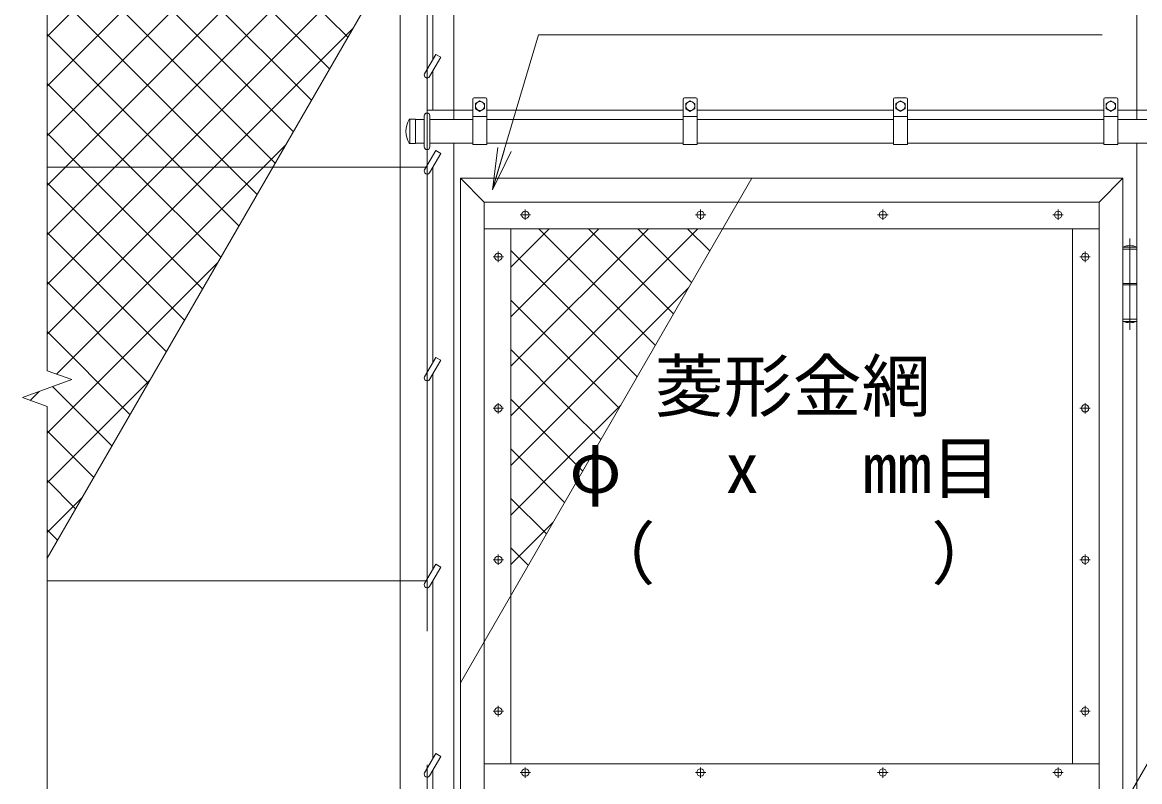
# Model space of a CAD drawing. Units: millimetres, scale not verified. Extents: x -6300 to 6300, y -4455 to 4455.
# Drawn here: x -3657 to -2064, y -110 to 973 of the extents above; entities that cross this region are included whole.
import ezdxf
from ezdxf.enums import TextEntityAlignment as Align

# ---------------------------------------------------------------- set-up
doc = ezdxf.new("R2010")
doc.units = ezdxf.units.MM
doc.header["$LTSCALE"] = 30
doc.linetypes.add('USER1', pattern=[50.8, 31.75, -6.35, 6.35, -6.35])
for name, color, linetype, lineweight in [('0-0_D-STR1', 1, 'Continuous', 18), ('0-1_D-STR2', 7, 'Continuous', 9), ('0-2_D-STR3', 3, 'Continuous', 13), ('0-3_D-BMK', 2, 'USER1', 13), ('0-6_D-DCR-HCH', 7, 'Continuous', 9), ('0-7_D-STR-DIM', 7, 'Continuous', 9), ('0-8_0', 7, 'Continuous', 9), ('0-9_D-STR-TXT', 7, 'Continuous', 9), ('0-B_Defpoints', 8, 'Continuous', 18)]:
    doc.layers.add(name, color=color, linetype=linetype, lineweight=lineweight)
doc.styles.add('ＭＳ ゴシック', font='')
doc.styles.get('ＭＳ ゴシック').set_extended_font_data('MS Gothic')

# ---------------------------------------------------------------- blocks, each defined once
blk = doc.blocks.new('_Open')
at = {"layer": '0-8_0'}
blk.add_line((-30, 5), (0, 0), dxfattribs=at)
blk.add_lwpolyline([(-30, -5), (0, 0), (-30, 0)], dxfattribs=at)

msp = doc.modelspace()

# ---------------------------------------------------------------- linework, layer by layer
at = {"layer": '0-0_D-STR1'}
for p, q in [((-3118.2, -126.05), (-3118.2, 1916.95)), ((-3041.9, 1916.95), (-3041.9, 834.95)), ((-2067.4, 1916.95), (-2067.4, 834.95)), ((-3104.98, 835.45), (-3096.65, 835.45)), ((-3104.65, 835.45), (-3104.65, 800.45)), ((-3096.65, 835.45), (-3096.65, 800.45)), ((-3084.05, 834.95), (-3096.65, 834.95)), ((-3014.65, 834.95), (-3076.05, 834.95)), ((-2714.65, 834.95), (-2994.65, 834.95)), ((-2414.65, 834.95), (-2694.65, 834.95)), ((-2114.65, 834.95), (-2394.65, 834.95)), ((-2033.25, 834.95), (-2094.65, 834.95)), ((-3104.98, 800.45), (-3096.65, 800.45)), ((-3084.05, 800.95), (-3096.65, 800.95)), ((-3014.65, 800.95), (-3076.05, 800.95)), ((-3041.9, 800.95), (-3041.9, -126.05)), ((-3041.9, 800.95), (-3041.9, -126.05)), ((-2714.65, 800.95), (-2994.65, 800.95)), ((-2414.65, 800.95), (-2694.65, 800.95)), ((-2114.65, 800.95), (-2394.65, 800.95)), ((-2033.25, 800.95), (-2094.65, 800.95)), ((-2067.4, 800.95), (-2067.4, -1404.05)), ((-3032.4, 750.95), (-3032.4, -126.05)), ((-2087.4, 750.95), (-3032.4, 750.95)), ((-3032.4, 750.95), (-2998.4, 716.95)), ((-2087.4, 750.95), (-2121.4, 716.95)), ((-2087.4, -1019.05), (-2087.4, 750.95)), ((-2998.4, 716.95), (-2998.4, -126.05)), ((-2121.4, 716.95), (-2998.4, 716.95)), ((-2121.4, -985.05), (-2121.4, 716.95)), ((-2121.4, 678.95), (-2998.4, 678.95)), ((-2960.4, 678.95), (-2960.4, -84.05)), ((-2159.4, -84.05), (-2159.4, 678.95)), ((-2998.4, -84.05), (-2121.4, -84.05))]:
    msp.add_line(p, q, dxfattribs=at)
for centre, radius, start, end in [((-3074.42, 817.95), 35.72, 151.52136, 208.47864), ((-3104.98, 834.45), 1, 90, 147.70173), ((-3104.98, 801.45), 1, 212.29827, 270)]:
    msp.add_arc(centre, radius, start, end, dxfattribs=at)
at = {"layer": '0-1_D-STR2'}
for p, q in [((-2960.4, 624.3), (-2905.75, 678.95)), ((-2960.4, 553.59), (-2835.03, 678.95)), ((-2960.4, 482.88), (-2764.32, 678.95)), ((-2728.59, 557.66), (-2849.89, 678.95)), ((-2702.71, 602.48), (-2779.18, 678.95)), ((-2676.83, 647.31), (-2708.47, 678.95)), ((-2877.15, 494.08), (-2960.4, 577.33)), ((-2877.15, 423.36), (-2960.4, 506.61)), ((-2806.24, 423.17), (-2877.15, 494.08)), ((-2877.15, 352.65), (-2960.4, 435.9)), ((-2832.12, 378.34), (-2877.15, 423.36)), ((-2883.89, 288.68), (-2960.4, 365.19)), ((-2858, 333.51), (-2877.15, 352.65)), ((-2909.77, 243.85), (-2960.4, 294.48)), ((-2960.4, 200.04), (-2900.46, 259.97)), ((-2935.65, 199.03), (-2960.4, 223.77))]:
    msp.add_line(p, q, dxfattribs=at)
for points in [[(-2960.4, 412.17), (-2877.15, 495.42), (-2859.11, 513.45), (-2693.61, 678.95)], [(-2754.48, 512.83), (-2755.1, 513.45), (-2920.6, 678.95)], [(-2780.36, 468), (-2825.81, 513.45), (-2960.4, 648.04)], [(-2960.4, 341.46), (-2877.15, 424.71), (-2788.4, 513.45), (-2707.28, 594.58)], [(-2960.4, 270.75), (-2877.15, 354), (-2803.87, 427.27)]]:
    msp.add_lwpolyline(points, dxfattribs=at)
at = {"layer": '0-2_D-STR3'}
for p, q in [((-3072.05, 919.81), (-3072.05, 1138.31)), ((-3067.58, 927.54), (-3083.51, 899.95)), ((-3060.65, 923.54), (-3067.58, 927.54)), ((-3060.65, 923.54), (-3076.58, 895.95)), ((-3072.05, 847.95), (-3072.05, 903.81)), ((-3014.65, 798.95), (-3014.65, 863.95)), ((-2996.65, 865.95), (-3012.65, 865.95)), ((-2994.65, 798.95), (-2994.65, 863.95)), ((-2714.65, 798.95), (-2714.65, 863.95)), ((-2696.65, 865.95), (-2712.65, 865.95)), ((-2694.65, 798.95), (-2694.65, 863.95)), ((-2414.65, 798.95), (-2414.65, 863.95)), ((-2396.65, 865.95), (-2412.65, 865.95)), ((-2394.65, 798.95), (-2394.65, 863.95)), ((-2114.65, 798.95), (-2114.65, 863.95)), ((-2096.65, 865.95), (-2112.65, 865.95)), ((-2094.65, 798.95), (-2094.65, 863.95)), ((-3014.65, 847.95), (-3080.05, 847.95)), ((-3011.15, 850.21), (-3011.15, 857.69)), ((-3011.15, 850.21), (-3004.65, 846.45)), ((-3004.65, 846.45), (-2998.15, 850.21)), ((-2998.15, 850.21), (-2998.15, 857.69)), ((-2994.65, 847.95), (-2714.65, 847.95)), ((-2711.15, 850.21), (-2711.15, 857.69)), ((-2711.15, 850.21), (-2704.65, 846.45)), ((-2704.65, 846.45), (-2698.15, 850.21)), ((-2698.15, 850.21), (-2698.15, 857.69)), ((-2694.65, 847.95), (-2414.65, 847.95)), ((-2411.15, 850.21), (-2411.15, 857.69)), ((-2411.15, 850.21), (-2404.65, 846.45)), ((-2404.65, 846.45), (-2398.15, 850.21)), ((-2398.15, 850.21), (-2398.15, 857.69)), ((-2114.65, 847.95), (-2394.65, 847.95)), ((-2111.15, 850.21), (-2111.15, 857.69)), ((-2111.15, 850.21), (-2104.65, 846.45)), ((-2104.65, 846.45), (-2098.15, 850.21)), ((-2098.15, 850.21), (-2098.15, 857.69)), ((-2094.65, 847.95), (-2029.25, 847.95)), ((-3084.05, 795.95), (-3084.05, 839.95)), ((-3076.05, 795.95), (-3076.05, 839.95)), ((-2994.65, 838.95), (-3014.65, 838.95)), ((-2694.65, 838.95), (-2714.65, 838.95)), ((-2394.65, 838.95), (-2414.65, 838.95)), ((-2094.65, 838.95), (-2114.65, 838.95)), ((-2994.65, 798.95), (-3014.65, 798.95)), ((-2694.65, 798.95), (-2714.65, 798.95)), ((-2394.65, 798.95), (-2414.65, 798.95)), ((-2094.65, 798.95), (-2114.65, 798.95)), ((-3067.58, 790.54), (-3083.51, 762.95)), ((-3060.65, 786.54), (-3076.58, 758.95)), ((-3060.65, 786.54), (-3067.58, 790.54)), ((-3622.15, 766.95), (-3081.2, 766.95)), ((-3072.05, 487.81), (-3072.05, 766.81)), ((-2087.4, 652.95), (-2067.4, 652.95)), ((-2087.4, 546.95), (-2087.4, 652.95)), ((-2087.4, 649.95), (-2067.4, 649.95)), ((-2067.4, 652.95), (-2067.4, 546.95)), ((-2087.4, 600.95), (-2067.4, 600.95)), ((-2067.4, 598.95), (-2087.4, 598.95)), ((-2067.4, 549.95), (-2087.4, 549.95)), ((-2087.4, 546.95), (-2067.4, 546.95)), ((-3067.58, 495.54), (-3083.51, 467.95)), ((-3060.65, 491.54), (-3067.58, 495.54)), ((-3060.65, 491.54), (-3076.58, 463.95)), ((-3072.05, 192.81), (-3072.05, 471.81)), ((-3067.58, 200.54), (-3083.51, 172.95)), ((-3060.65, 196.54), (-3076.58, 168.95)), ((-3060.65, 196.54), (-3067.58, 200.54)), ((-3622.15, 176.95), (-3081.2, 176.95)), ((-3072.05, -77.19), (-3072.05, 176.81)), ((-3067.58, -69.46), (-3083.51, -97.05)), ((-3060.65, -73.46), (-3076.58, -101.05)), ((-3060.65, -73.46), (-3067.58, -69.46)), ((-3072.05, -126.05), (-3072.05, -93.19))]:
    msp.add_line(p, q, dxfattribs=at)
for points in [[(-3011.15, 857.69), (-3004.65, 861.45), (-2998.15, 857.69)], [(-2711.15, 857.69), (-2704.65, 861.45), (-2698.15, 857.69)], [(-2411.15, 857.69), (-2404.65, 861.45), (-2398.15, 857.69)], [(-2111.15, 857.69), (-2104.65, 861.45), (-2098.15, 857.69)]]:
    msp.add_lwpolyline(points, dxfattribs=at)
for centre, radius in [((-3004.65, 853.95), 6.49), ((-2704.65, 853.95), 6.49), ((-2404.65, 853.95), 6.49), ((-2104.65, 853.95), 6.49), ((-2939.9, 698.95), 5.25), ((-2689.9, 698.95), 5.25), ((-2429.9, 698.95), 5.25), ((-2179.9, 698.95), 5.25), ((-2978.4, 638.95), 5.25), ((-2141.4, 638.95), 5.25), ((-2978.4, 422.95), 5.25), ((-2141.4, 422.95), 5.25), ((-2978.4, 206.95), 5.25), ((-2141.4, 206.95), 5.25), ((-2978.4, -9.05), 5.25), ((-2141.4, -9.05), 5.25), ((-2939.9, -96.55), 5.25), ((-2689.9, -96.55), 5.25), ((-2429.9, -96.55), 5.25), ((-2179.9, -96.55), 5.25)]:
    msp.add_circle(centre, radius, dxfattribs=at)
for centre, radius, start, end in [((-3080.05, 897.95), 4, 150, 330), ((-3012.65, 863.95), 2, 90, 180), ((-2996.65, 863.95), 2, 0, 90), ((-2712.65, 863.95), 2, 90, 180), ((-2696.65, 863.95), 2, 0, 90), ((-2412.65, 863.95), 2, 90, 180), ((-2396.65, 863.95), 2, 0, 90), ((-2112.65, 863.95), 2, 90, 180), ((-2096.65, 863.95), 2, 0, 90), ((-3080.05, 839.95), 4, 0, 180), ((-3080.05, 795.95), 4, 180, 0), ((-3080.05, 760.95), 4, 150, 330), ((-2077.4, 628.95), 26, 67.38014, 112.61986), ((-2077.4, 570.95), 26, 247.38014, 292.61986), ((-3080.05, 465.95), 4, 150, 330), ((-3080.05, 170.95), 4, 150, 330), ((-3080.05, -99.05), 4, 150, 330)]:
    msp.add_arc(centre, radius, start, end, dxfattribs=at)
at = {"layer": '0-3_D-BMK'}
for p, q in [((-3080.05, -1419.05), (-3080.05, 1990.95)), ((-2939.9, 706.39), (-2939.9, 691.51)), ((-2689.9, 706.39), (-2689.9, 691.51)), ((-2429.9, 706.39), (-2429.9, 691.51)), ((-2179.9, 706.39), (-2179.9, 691.51)), ((-2932.46, 698.95), (-2947.34, 698.95)), ((-2682.46, 698.95), (-2697.34, 698.95)), ((-2422.46, 698.95), (-2437.34, 698.95)), ((-2172.46, 698.95), (-2187.34, 698.95)), ((-2077.4, 534.95), (-2077.4, 664.95)), ((-2970.96, 638.95), (-2985.84, 638.95)), ((-2978.4, 646.39), (-2978.4, 631.51)), ((-2133.96, 638.95), (-2148.84, 638.95)), ((-2141.4, 646.39), (-2141.4, 631.51)), ((-2978.4, 430.39), (-2978.4, 415.51)), ((-2141.4, 430.39), (-2141.4, 415.51)), ((-2985.84, 422.95), (-2970.96, 422.95)), ((-2148.84, 422.95), (-2133.96, 422.95)), ((-2978.4, 214.39), (-2978.4, 199.51)), ((-2141.4, 214.39), (-2141.4, 199.51)), ((-2985.84, 206.95), (-2970.96, 206.95)), ((-2148.84, 206.95), (-2133.96, 206.95)), ((-2985.84, -9.05), (-2970.96, -9.05)), ((-2978.4, -1.61), (-2978.4, -16.49)), ((-2148.84, -9.05), (-2133.96, -9.05)), ((-2141.4, -1.61), (-2141.4, -16.49)), ((-2939.9, -89.11), (-2939.9, -103.99)), ((-2689.9, -89.11), (-2689.9, -103.99)), ((-2429.9, -89.11), (-2429.9, -103.99)), ((-2179.9, -89.11), (-2179.9, -103.99)), ((-2932.46, -96.55), (-2947.34, -96.55)), ((-2682.46, -96.55), (-2697.34, -96.55)), ((-2422.46, -96.55), (-2437.34, -96.55)), ((-2172.46, -96.55), (-2187.34, -96.55))]:
    msp.add_line(p, q, dxfattribs=at)
at = {"layer": '0-6_D-DCR-HCH'}
for p, q in [((-3193.24, 952.05), (-3598.15, 1356.95)), ((-3219.13, 907.22), (-3622.15, 1310.24)), ((-3245.01, 862.39), (-3622.15, 1239.53)), ((-3270.89, 817.56), (-3622.15, 1168.82)), ((-3296.77, 772.74), (-3622.15, 1098.11)), ((-3361.7, 766.95), (-3622.15, 1027.4)), ((-3432.41, 766.95), (-3622.15, 956.69)), ((-3503.12, 766.95), (-3622.15, 885.98)), ((-3573.83, 766.95), (-3622.15, 815.27)), ((-3400.3, 593.42), (-3573.83, 766.95)), ((-3374.42, 638.25), (-3503.12, 766.95)), ((-3348.54, 683.08), (-3432.41, 766.95)), ((-3322.65, 727.91), (-3361.7, 766.95)), ((-3426.18, 548.59), (-3622.15, 744.56)), ((-3452.06, 503.76), (-3622.15, 673.84)), ((-3622.15, 387.27), (-3378.86, 630.56)), ((-3477.95, 458.93), (-3622.15, 603.13)), ((-3503.83, 414.1), (-3622.15, 532.42)), ((-3622.15, 316.56), (-3475.45, 463.25)), ((-3646.11, 434.02), (-3633.2, 446.93)), ((-3529.71, 369.28), (-3614.26, 453.82)), ((-3555.59, 324.45), (-3622.15, 391)), ((-3581.47, 279.62), (-3622.15, 320.29)), ((-3622.15, 245.85), (-3572.04, 295.95)), ((-3607.35, 234.79), (-3622.15, 249.58))]:
    msp.add_line(p, q, dxfattribs=at)
for points in [[(-3622.15, 952.96), (-3218.15, 1356.95), (-3118.2, 1456.91), (-3080.05, 1495.06), (-3041.9, 1533.21), (-2763.7, 1811.4)], [(-3622.15, 882.24), (-3147.44, 1356.95), (-3118.2, 1386.19), (-3080.05, 1424.34), (-3041.9, 1462.49), (-2763.7, 1740.69)], [(-3622.15, 740.82), (-3596.02, 766.95), (-3118.2, 1244.77), (-3080.05, 1282.92), (-3041.9, 1321.07), (-3006.02, 1356.95), (-2895.9, 1467.07)], [(-3622.15, 811.53), (-3118.2, 1315.48), (-3083.87, 1349.81)], [(-3622.15, 670.11), (-3525.31, 766.95), (-3118.2, 1174.06), (-3080.05, 1212.21), (-3041.9, 1250.36), (-2992.49, 1299.77)], [(-3622.15, 599.4), (-3454.6, 766.95), (-3118.2, 1103.35), (-3089.08, 1132.47)], [(-3622.15, 528.69), (-3383.89, 766.95), (-3185.67, 965.16)], [(-3608.49, 471.63), (-3313.17, 766.95), (-3282.27, 797.86)]]:
    msp.add_lwpolyline(points, dxfattribs=at)
at = {"layer": '0-7_D-STR-DIM'}
for p, q in [((-3622.15, 476.6), (-3622.15, 2013.95)), ((-3657.38, 438.13), (-3586.91, 463.78)), ((-3586.91, 463.78), (-3622.15, 476.6)), ((-3622.15, 425.3), (-3657.38, 438.13)), ((-3622.15, -1142.05), (-3622.15, 425.3))]:
    msp.add_line(p, q, dxfattribs=at)
at = {"layer": '0-9_D-STR-TXT'}
msp.add_lwpolyline([(-2117.02, 955.38), (-2920.94, 955.38), (-2986.11, 736.66)], dxfattribs=at)
at = {"layer": '0-B_Defpoints'}
for p, q in [((-3622.15, 209.17), (-2616.53, 1950.95)), ((-1487.15, 895.7), (-2592.63, -1019.05)), ((-3032.4, 31.46), (-2616.99, 750.95))]:
    msp.add_line(p, q, dxfattribs=at)

# ---------------------------------------------------------------- block references
at = {"layer": '0-9_D-STR-TXT', "xscale": 2, "yscale": 2, "rotation": 253.40928}
msp.add_blockref('_Open', (-2986.68, 734.75), dxfattribs=at)

# ---------------------------------------------------------------- texts
at = {"layer": '0-9_D-STR-TXT', "style": 'ＭＳ ゴシック'}
for s, p in [('菱形金網', (-2755.32, 397.05)), ('φ\u3000 x\u3000 mm目', (-2877.15, 280.67)), ('（\u3000\u3000\u3000\u3000）', (-2852.78, 158.19))]:
    msp.add_text(s, height=72.14, dxfattribs=at).set_placement(p, align=Align.BOTTOM_LEFT)

doc.saveas('drawing.dxf')
